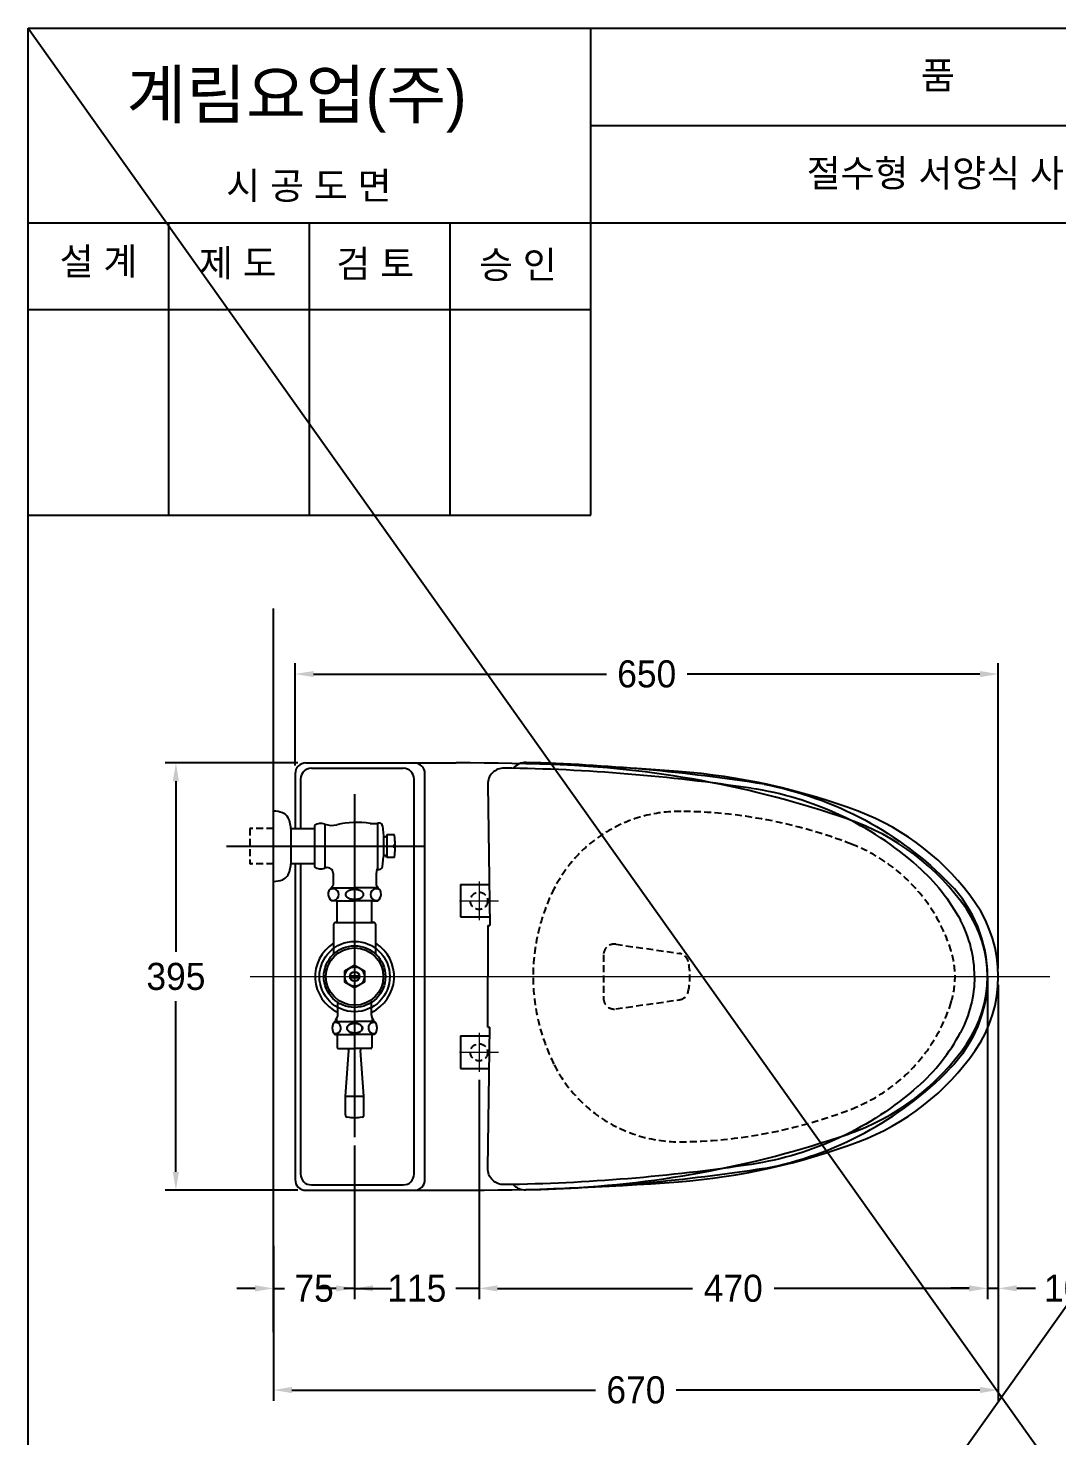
# Model space of a CAD drawing. Header units: millimetres. Extents: x -1900 to 1800, y -67 to 2530.
# Drawn here: x -1900 to -949, y 1229 to 2530 of the extents above; entities that cross this region are included whole.
import ezdxf
from ezdxf.enums import TextEntityAlignment as Align
from ezdxf.lldxf.tags import DXFTag

# ---------------------------------------------------------------- set-up
doc = ezdxf.new("R2010")
doc.units = ezdxf.units.MM
doc.linetypes.add('DASHED2', pattern=[9.525, 6.35, -3.175])
for name, color, linetype in [('TEXT', 7, 'Continuous'), ('내부선 및 부속', 4, 'Continuous'), ('도각라인', 255, 'Continuous'), ('외형선', 3, 'Continuous'), ('점선', 6, 'DASHED2'), ('중심선', 1, 'DASHED'), ('치수선', 7, 'Continuous')]:
    doc.layers.add(name, color=color, linetype=linetype)
doc.styles.add('____', font='')
doc.styles.add('타이틀', font='H2GTRM.TTF', dxfattribs={"height": 25})
doc.styles.get('____').set_extended_font_data('굴림')
tags = doc.linetypes.add('DASHDOT', pattern=[70, 31, -13, 13, -13]).pattern_tags.tags
tags[10:11] = [DXFTag(74, 4), DXFTag(75, 0), DXFTag(340, '0'), DXFTag(46, 0.0), DXFTag(50, 0.0), DXFTag(44, 0.0), DXFTag(45, 0.0)]
tags[8:9] = [DXFTag(74, 4), DXFTag(75, 0), DXFTag(340, '0'), DXFTag(46, 0.0), DXFTag(50, 0.0), DXFTag(44, 0.0), DXFTag(45, 0.0)]
tags[6:7] = [DXFTag(74, 4), DXFTag(75, 0), DXFTag(340, '0'), DXFTag(46, 0.0), DXFTag(50, 0.0), DXFTag(44, 0.0), DXFTag(45, 0.0)]
tags[4:5] = [DXFTag(74, 4), DXFTag(75, 0), DXFTag(340, '0'), DXFTag(46, 0.0), DXFTag(50, 0.0), DXFTag(44, 0.0), DXFTag(45, 0.0)]
tags = doc.linetypes.add('DASHED', pattern=[25.72, 12.86, -12.86]).pattern_tags.tags
tags[6:7] = [DXFTag(74, 4), DXFTag(75, 0), DXFTag(340, '0'), DXFTag(46, 0.0), DXFTag(50, 0.0), DXFTag(44, 0.0), DXFTag(45, 0.0)]
tags[4:5] = [DXFTag(74, 4), DXFTag(75, 0), DXFTag(340, '0'), DXFTag(46, 0.0), DXFTag(50, 0.0), DXFTag(44, 0.0), DXFTag(45, 0.0)]
doc.dimstyles.new('MSADIM', dxfattribs={"dimtxt": 33, "dimasz": 17, "dimexe": 10, "dimexo": 7.5, "dimgap": 10, "dimtad": 0, "dimtih": 1, "dimtoh": 1, "dimdec": 0, "dimzin": 1, "dimdsep": 46, "dimtxsty": '____', "dimcen": 11.25, "dimadec": 0, "dimazin": 0, "dimtfac": 1, "dimtdec": 0, "dimtix": 1, "dimtmove": 0, "dimatfit": 3, "dimfxl": 1, "dimtolj": 1, "dimtzin": 1, "dimarcsym": 0})

# ---------------------------------------------------------------- blocks, each defined once
blk = doc.blocks.new('*D19')
at = {"layer": '치수선', "color": 0, "linetype": 'Continuous', "lineweight": -2, "transparency": 16777216}
for p, q in [((-1013.2, 1646.2), (-1013.2, 1355.3)), ((-1483.2, 1558), (-1483.2, 1355.3)), ((-1466.2, 1365.3), (-1285.8, 1365.3)), ((-1030.2, 1365.3), (-1210.5, 1365.3))]:
    blk.add_line(p, q, dxfattribs=at)
at = {"layer": '치수선', "color": 0, "linetype": 'Continuous', "transparency": 16777216}
for points in [[(-1466.2, 1368.2), (-1466.2, 1362.5), (-1483.2, 1365.3)], [(-1030.2, 1368.2), (-1030.2, 1362.5), (-1013.2, 1365.3)]]:
    blk.add_solid(points, dxfattribs=at)
at = {"layer": '치수선', "color": 0, "linetype": 'Continuous', "transparency": 16777216, "insert": (-1248.2, 1365.3), "char_height": 25, "attachment_point": 5, "style": '____'}
blk.add_mtext('\\A1;470', dxfattribs=at)
blk = doc.blocks.new('*D20')
at = {"layer": '치수선', "color": 0, "linetype": 'Continuous', "lineweight": -2, "transparency": 16777216}
for p, q in [((-1013.2, 1646), (-1013.2, 1355.4)), ((-1003.2, 1646), (-1003.2, 1355.4)), ((-1030.2, 1365.4), (-1047.2, 1365.4)), ((-1013.2, 1365.4), (-1003.2, 1365.4)), ((-986.2, 1365.4), (-968.9, 1365.4))]:
    blk.add_line(p, q, dxfattribs=at)
at = {"layer": '치수선', "color": 0, "linetype": 'Continuous', "transparency": 16777216}
for points in [[(-1030.2, 1368.2), (-1030.2, 1362.6), (-1013.2, 1365.4)], [(-986.2, 1368.2), (-986.2, 1362.6), (-1003.2, 1365.4)]]:
    blk.add_solid(points, dxfattribs=at)
at = {"layer": '치수선', "color": 0, "linetype": 'Continuous', "transparency": 16777216, "insert": (-942.7, 1365.4), "char_height": 25, "attachment_point": 5, "style": '____'}
blk.add_mtext('\\A1;10', dxfattribs=at)
blk = doc.blocks.new('*D21')
at = {"layer": '치수선', "color": 0, "linetype": 'Continuous', "lineweight": -2, "transparency": 16777216}
for p, q in [((-1483.2, 1558), (-1483.2, 1355.3)), ((-1598.2, 1497.5), (-1598.2, 1355.3)), ((-1615.2, 1365.3), (-1632.2, 1365.3)), ((-1598.2, 1365.3), (-1576.6, 1365.3)), ((-1483.2, 1365.3), (-1504.7, 1365.3)), ((-1466.2, 1365.3), (-1449.2, 1365.3))]:
    blk.add_line(p, q, dxfattribs=at)
at = {"layer": '치수선', "color": 0, "linetype": 'Continuous', "transparency": 16777216}
for points in [[(-1615.2, 1368.2), (-1615.2, 1362.5), (-1598.2, 1365.3)], [(-1466.2, 1368.2), (-1466.2, 1362.5), (-1483.2, 1365.3)]]:
    blk.add_solid(points, dxfattribs=at)
at = {"layer": '치수선', "color": 0, "linetype": 'Continuous', "transparency": 16777216, "insert": (-1540.7, 1365.3), "char_height": 25, "attachment_point": 5, "style": '____'}
blk.add_mtext('\\A1;115', dxfattribs=at)
blk = doc.blocks.new('*D22')
at = {"layer": '치수선', "color": 0, "linetype": 'Continuous', "lineweight": -2, "transparency": 16777216}
for p, q in [((-1598.2, 1497.5), (-1598.2, 1355.3)), ((-1673.2, 1404.6), (-1673.2, 1355.3)), ((-1690.2, 1365.3), (-1707.2, 1365.3)), ((-1673.2, 1365.3), (-1663, 1365.3)), ((-1598.2, 1365.3), (-1608.3, 1365.3)), ((-1581.2, 1365.3), (-1564.2, 1365.3))]:
    blk.add_line(p, q, dxfattribs=at)
at = {"layer": '치수선', "color": 0, "linetype": 'Continuous', "transparency": 16777216}
for points in [[(-1690.2, 1368.2), (-1690.2, 1362.5), (-1673.2, 1365.3)], [(-1581.2, 1368.2), (-1581.2, 1362.5), (-1598.2, 1365.3)]]:
    blk.add_solid(points, dxfattribs=at)
at = {"layer": '치수선', "color": 0, "linetype": 'Continuous', "transparency": 16777216, "insert": (-1635.7, 1365.3), "char_height": 25, "attachment_point": 5, "style": '____'}
blk.add_mtext('\\A1;75', dxfattribs=at)
blk = doc.blocks.new('*D23')
at = {"layer": '치수선', "color": 0, "linetype": 'Continuous', "lineweight": -2, "transparency": 16777216}
for p, q in [((-1673.2, 1357.8), (-1673.2, 1261.4)), ((-1003.2, 1357.8), (-1003.2, 1261.4)), ((-1656.2, 1271.4), (-1375.5, 1271.4)), ((-1020.2, 1271.4), (-1300.9, 1271.4))]:
    blk.add_line(p, q, dxfattribs=at)
at = {"layer": '치수선', "color": 0, "linetype": 'Continuous', "transparency": 16777216}
for points in [[(-1656.2, 1274.3), (-1656.2, 1268.6), (-1673.2, 1271.4)], [(-1020.2, 1274.3), (-1020.2, 1268.6), (-1003.2, 1271.4)]]:
    blk.add_solid(points, dxfattribs=at)
at = {"layer": '치수선', "color": 0, "linetype": 'Continuous', "transparency": 16777216, "insert": (-1338.2, 1271.4), "char_height": 25, "attachment_point": 5, "style": '____'}
blk.add_mtext('\\A1;670', dxfattribs=at)
blk = doc.blocks.new('*D24')
at = {"layer": '치수선', "color": 0, "linetype": 'Continuous', "lineweight": -2, "transparency": 16777216}
for p, q in [((-1650.7, 1851), (-1773.4, 1851)), ((-1763.4, 1834), (-1763.4, 1676.3)), ((-1763.4, 1473), (-1763.4, 1630.7)), ((-1650.7, 1456), (-1773.4, 1456))]:
    blk.add_line(p, q, dxfattribs=at)
at = {"layer": '치수선', "color": 0, "linetype": 'Continuous', "transparency": 16777216}
for points in [[(-1766.3, 1834), (-1760.6, 1834), (-1763.4, 1851)], [(-1766.3, 1473), (-1760.6, 1473), (-1763.4, 1456)]]:
    blk.add_solid(points, dxfattribs=at)
at = {"layer": '치수선', "color": 0, "linetype": 'Continuous', "transparency": 16777216, "insert": (-1763.4, 1653.5), "char_height": 25, "attachment_point": 5, "style": '____'}
blk.add_mtext('\\A1;395', dxfattribs=at)
blk = doc.blocks.new('*D25')
at = {"layer": '치수선', "color": 0, "linetype": 'Continuous', "lineweight": -2, "transparency": 16777216}
for p, q in [((-1653.2, 1848.5), (-1653.2, 1943.1)), ((-1003.2, 1661), (-1003.2, 1943.1)), ((-1636.2, 1933.1), (-1365.5, 1933.1)), ((-1020.2, 1933.1), (-1290.9, 1933.1))]:
    blk.add_line(p, q, dxfattribs=at)
at = {"layer": '치수선', "color": 0, "linetype": 'Continuous', "transparency": 16777216}
for points in [[(-1636.2, 1935.9), (-1636.2, 1930.2), (-1653.2, 1933.1)], [(-1020.2, 1935.9), (-1020.2, 1930.2), (-1003.2, 1933.1)]]:
    blk.add_solid(points, dxfattribs=at)
at = {"layer": '치수선', "color": 0, "linetype": 'Continuous', "transparency": 16777216, "insert": (-1328.2, 1933.1), "char_height": 25, "attachment_point": 5, "style": '____'}
blk.add_mtext('\\A1;650', dxfattribs=at)

msp = doc.modelspace()

# ---------------------------------------------------------------- linework, layer by layer
at = {"layer": '내부선 및 부속', "linetype": 'Continuous'}
for p, q in [((-1648.2, 1836), (-1648.2, 1790.2)), ((-1638.2, 1846), (-1553.2, 1846)), ((-1543.2, 1471), (-1543.2, 1836)), ((-1533.2, 1466), (-1533.2, 1841)), ((-1475.2, 1831), (-1473.2, 1700.7)), ((-1577.2, 1795.5), (-1575.4, 1795.5)), ((-1577.2, 1795.5), (-1577.2, 1753)), ((-1657.2, 1790.2), (-1657.2, 1757.7)), ((-1657.2, 1790.2), (-1635.2, 1790.2)), ((-1635.2, 1793), (-1635.2, 1774)), ((-1625.7, 1794.4), (-1625.7, 1753.6)), ((-1583.7, 1795), (-1577.2, 1795)), ((-1572.4, 1792.8), (-1571.5, 1783.7)), ((-1571.5, 1783.7), (-1571.5, 1764.3)), ((-1568.5, 1784.4), (-1569, 1783.2)), ((-1568.5, 1784.4), (-1568.5, 1763.6)), ((-1561.5, 1784.4), (-1568.5, 1784.4)), ((-1635.2, 1774), (-1635.2, 1755)), ((-1560.7, 1774.7), (-1562.7, 1774.7)), ((-1562.7, 1774.7), (-1562.7, 1773.2)), ((-1560.7, 1773.2), (-1562.7, 1773.2)), ((-1635.2, 1757.7), (-1657.2, 1757.7)), ((-1648.2, 1757.7), (-1648.2, 1471)), ((-1572.4, 1755.2), (-1571.5, 1764.3)), ((-1568.5, 1763.6), (-1569, 1764.7)), ((-1561.5, 1763.6), (-1568.5, 1763.6)), ((-1624.6, 1753.9), (-1625.7, 1753.6)), ((-1618.2, 1749.2), (-1618.2, 1738.1)), ((-1578.2, 1748.9), (-1578.2, 1743)), ((-1577.4, 1752.5), (-1575.4, 1752.5)), ((-1619.2, 1735.4), (-1620, 1735.4)), ((-1619.8, 1735.4), (-1618.2, 1738.1)), ((-1619.2, 1735.4), (-1618.3, 1735.4)), ((-1619.2, 1735.4), (-1598.2, 1735.4)), ((-1577.2, 1735.4), (-1598.2, 1735.4)), ((-1578.2, 1743), (-1578.2, 1738.1)), ((-1576.6, 1735.4), (-1578.2, 1738.1)), ((-1577.2, 1735.4), (-1576.4, 1735.4)), ((-1500.2, 1738.7), (-1500.2, 1708.7)), ((-1500.2, 1738.7), (-1473.8, 1738.7)), ((-1615.4, 1723.6), (-1619.7, 1723.6)), ((-1615.4, 1723.6), (-1619.7, 1723.6)), ((-1615.4, 1723.6), (-1614.2, 1723.6)), ((-1615.4, 1723.6), (-1598.2, 1723.6)), ((-1614.2, 1703.5), (-1614.2, 1723.6)), ((-1580.9, 1723.6), (-1598.2, 1723.6)), ((-1582.2, 1703.5), (-1582.2, 1723.6)), ((-1582.2, 1703.5), (-1582.2, 1723.6)), ((-1580.9, 1723.6), (-1576.7, 1723.6)), ((-1500.2, 1708.7), (-1473.3, 1708.7)), ((-1617.7, 1701.5), (-1617.7, 1674.3)), ((-1615.7, 1703.5), (-1614.2, 1703.5)), ((-1614.2, 1703.5), (-1580.7, 1703.5)), ((-1580.7, 1703.5), (-1582.2, 1703.5)), ((-1578.7, 1674.3), (-1578.7, 1701.5)), ((-1475.2, 1700.7), (-1473.2, 1700.7)), ((-1475.2, 1700.7), (-1475.2, 1653.7)), ((-1607.2, 1658.7), (-1598.2, 1663.9)), ((-1607.2, 1648.3), (-1607.2, 1658.7)), ((-1602.5, 1654.3), (-1593.9, 1654.3)), ((-1602.5, 1652.7), (-1593.9, 1652.7)), ((-1598.2, 1663.9), (-1589.2, 1658.7)), ((-1589.2, 1658.7), (-1589.2, 1648.3)), ((-1475.2, 1606.7), (-1475.2, 1653.7)), ((-1598.2, 1643.1), (-1607.2, 1648.3)), ((-1589.2, 1648.3), (-1598.2, 1643.1)), ((-1613.7, 1617.8), (-1613.7, 1629.6)), ((-1582.7, 1617.8), (-1582.7, 1629.6)), ((-1615.7, 1613.5), (-1614.1, 1616.3)), ((-1614.7, 1613.5), (-1615.7, 1613.5)), ((-1615.7, 1612), (-1615.7, 1613.5)), ((-1614.7, 1612), (-1614.7, 1615.2)), ((-1580.7, 1613.5), (-1582.3, 1616.3)), ((-1581.7, 1612), (-1581.7, 1615.2)), ((-1581.7, 1613.5), (-1580.7, 1613.5)), ((-1580.7, 1612), (-1580.7, 1613.5)), ((-1616.6, 1612), (-1598.2, 1612)), ((-1579.7, 1612), (-1598.2, 1612)), ((-1475.2, 1606.7), (-1473.2, 1606.7)), ((-1475.2, 1476.4), (-1473.2, 1606.7)), ((-1616.6, 1600), (-1598.2, 1600)), ((-1614.2, 1599), (-1614.2, 1588)), ((-1579.7, 1600), (-1598.2, 1600)), ((-1582.2, 1599), (-1582.2, 1588)), ((-1500.2, 1598.7), (-1500.2, 1568.7)), ((-1500.2, 1598.7), (-1473.3, 1598.7)), ((-1613.2, 1587), (-1608.9, 1587)), ((-1608.9, 1587), (-1598.2, 1587)), ((-1606.7, 1543), (-1603.7, 1585.2)), ((-1583.2, 1587), (-1598.2, 1587)), ((-1589.7, 1543), (-1592.7, 1585.2)), ((-1500.2, 1568.7), (-1473.8, 1568.7)), ((-1606.7, 1525.6), (-1606.7, 1543)), ((-1606.7, 1543), (-1589.7, 1543)), ((-1589.7, 1525.6), (-1589.7, 1543)), ((-1638.2, 1461), (-1553.2, 1461))]:
    msp.add_line(p, q, dxfattribs=at)
at = {"layer": '내부선 및 부속', "linetype": 'Continuous', "flags": 128}
for points in [[(-1219.6, 1831.2, -0.153281), (-1047.9, 1738.9)], [(-1077.8, 1755.6, -0.089429), (-1038.2, 1705.5)], [(-1013.2, 1653.7, -0.195798), (-1047.9, 1568.5)], [(-1025.2, 1653.7, -0.12324), (-1038.2, 1601.9)], [(-1077.8, 1551.8, -0.144538), (-1231.7, 1479.9)], [(-1460, 1461.2, -0.418484), (-1475.2, 1476.2)], [(-1231.7, 1479.9, -0.033715), (-1460, 1461.2)], [(-1219.6, 1476.2, -0.032318), (-1439.8, 1456.1)], [(-1439.8, 1456.1, -0.225843), (-1451.6, 1461.3)]]:
    msp.add_lwpolyline(points, format="xyb", dxfattribs=at)
at = {"layer": '내부선 및 부속', "linetype": 'Continuous'}
for radius in [32.5, 28.5, 26.5, 9, 4.4]:
    msp.add_circle((-1598.2, 1653.5), radius, dxfattribs=at)
for centre, radius, start, end in [((-1543.2, 1841), 10, 0, 90), ((-1440.2, 1836.3), 15, 88.4964, 139.4017), ((-1484.7, 139.9), 1712, 81.0921, 88.4964), ((-1447.8, 910.1), 940, 71.0235, 88.1262), ((-1638.2, 1836), 10, 90, 180), ((-1553.2, 1836), 10, 0, 90), ((-1460.2, 1831.2), 15, 89.1659, 180), ((-1484.7, 146.4), 1700, 81.4419, 89.1659), ((-1276.4, 1530.8), 300, 48.5441, 81.4419), ((-1674.7, 1776.5), 30, 70.9929, 87.134), ((-1668.5, 1795.6), 10, 37.1965, 68.8073), ((-1677.2, 1790.5), 20, 359.2838, 33.7923), ((-1596.2, 1717), 79, 80.8739, 103.5868), ((-1575.4, 1792.5), 3, 5.8234, 90), ((-1213.7, 1590.9), 220, 34.6571, 71.0235), ((-1629.2, 1785), 10, 69.9279, 127.05), ((-1619.2, 1812.2), 19, 249.9279, 283.5868), ((-1570.2, 1783.8), 1.3, 185.8232, 334.4413), ((-1630.7, 1774), 70, 4.4244, 8.5378), ((-1630.7, 1774), 70, 0.6139, 4.4244), ((-1630.7, 1774), 70, 355.5756, 359.3861), ((-1677.2, 1757.5), 20, 326.2077, 0.7162), ((-1570.2, 1764.2), 1.3, 25.5587, 174.1768), ((-1630.7, 1774), 70, 351.4622, 355.5756), ((-1668.5, 1752.4), 10, 291.1927, 322.8035), ((-1629.2, 1763), 10, 232.95, 290.0721), ((-1623.2, 1749.2), 5, 0, 106.5076), ((-1569.2, 1748.9), 9, 152.734, 180), ((-1575.4, 1755.5), 3, 270, 354.1766), ((-1674.7, 1771.4), 30, 272.866, 289.0071), ((-1615.2, 1729.6), 7.5, 129.9055, 233.1301), ((-1618.2, 1729.3), 5.44, 244.1576, 118.8551), ((-1578.2, 1729.3), 5.44, 61.1449, 295.8424), ((-1581.2, 1729.6), 7.5, 306.8699, 50.0945), ((-1135.2, 1653.7), 122, 0, 44.3131), ((-1135.2, 1653.7), 110, 0, 28.1029), ((-1123.2, 1653.5), 110, 325.3429, 34.6571), ((-1615.7, 1701.5), 2, 90, 180), ((-1580.7, 1701.5), 2, 0, 90), ((-1598.2, 1653.5), 36.5, 122.2928, 244.871), ((-1598.2, 1653.5), 36.5, 295.129, 57.7072), ((-1616.7, 1617.8), 3, 330, 0), ((-1579.7, 1617.8), 3, 180, 210), ((-1609.9, 1606), 9, 138.1897, 221.8103), ((-1616.1, 1606), 5.22, 261.2455, 102.9421), ((-1580.3, 1606), 5.22, 77.0579, 278.7545), ((-1586.4, 1606), 9, 318.1897, 41.8103), ((-1196.9, 1686.7), 180, 311.4559, 331.8971), ((-1615.2, 1599), 1, 0, 90), ((-1613.2, 1588), 1, 180, 270), ((-1583.2, 1588), 1, 270, 0), ((-1581.2, 1599), 1, 90, 180), ((-1213.7, 1716), 220, 288.9765, 325.3429), ((-1607.7, 1585.5), 4, 356.3211, 22.0243), ((-1588.7, 1585.5), 4, 157.9757, 183.6789), ((-1280.8, 1795.8), 325.5, 280.8287, 315.6869), ((-1604.7, 1525.6), 2, 180, 259.1799), ((-1598.2, 1559.7), 36.6, 259.1799, 280.8201), ((-1591.7, 1525.6), 2, 280.8201, 0), ((-1447.8, 2396.9), 940, 271.8738, 288.9765), ((-1638.2, 1471), 10, 180, 270), ((-1553.2, 1471), 10, 270, 0), ((-1543.2, 1466), 10, 270, 0)]:
    msp.add_arc(centre, radius, start, end, dxfattribs=at)
for points in [[(-1598.3, 1733.9), (-1606.7, 1733.9), (-1606.7, 1729.4)], [(-1589.9, 1729.4), (-1589.9, 1733.9), (-1598.3, 1733.9)], [(-1606.7, 1729.4), (-1606.7, 1724.9), (-1598.3, 1724.9)], [(-1598.3, 1724.9), (-1589.9, 1724.9), (-1589.9, 1729.4)], [(-1598.2, 1610.4), (-1605.3, 1610.4), (-1605.3, 1605.8)], [(-1605.3, 1605.8), (-1605.3, 1601.2), (-1598.2, 1601.2)], [(-1605.2, 1605.8), (-1605.2, 1610.4), (-1598.1, 1610.4)], [(-1598.1, 1601.2), (-1605.2, 1601.2), (-1605.2, 1605.8)], [(-1591.1, 1605.8), (-1591.1, 1610.4), (-1598.2, 1610.4)], [(-1598.2, 1601.2), (-1591.1, 1601.2), (-1591.1, 1605.8)], [(-1598.1, 1610.4), (-1591, 1610.4), (-1591, 1605.8)], [(-1591, 1605.8), (-1591, 1601.2), (-1598.1, 1601.2)]]:
    msp.add_rational_spline(points, [1, 0.707106769085, 1], degree=2, dxfattribs=at)
at = {"layer": '도각라인', "color": 7}
for p, q in [((-1900, 0), (-1900, 2530)), ((-1900, 2530), (-100, 2530)), ((-1380, 2080), (-1380, 2530)), ((-1380, 2440), (-100, 2440)), ((-1900, 2350), (-100, 2350)), ((-1770, 2080), (-1770, 2350)), ((-1640, 2080), (-1640, 2350)), ((-1510, 2080), (-1510, 2350)), ((-1900, 2270), (-1380, 2270)), ((-1900, 2080), (-1380, 2080))]:
    msp.add_line(p, q, dxfattribs=at)
at = {"layer": '외형선'}
for p, q in [((-1900, 2530), (-100, 0)), ((-100, 2530), (-1900, 0)), ((-1643.2, 1851), (-1504.2, 1851)), ((-1653.2, 1841), (-1653.2, 1790.2)), ((-1653.2, 1757.7), (-1653.2, 1466)), ((-1643.2, 1456), (-1504.2, 1456))]:
    msp.add_line(p, q, dxfattribs=at)
for centre, radius, start, end in [((-1643.2, 1841), 10, 90, 180), ((-1504.2, -814), 2665, 85.581, 90), ((-1345.5, 1239.9), 605, 69.421, 85.581), ((-1213.7, 1590.9), 230, 34.6571, 69.421), ((-1123.2, 1653.5), 120, 325.3429, 34.6571), ((-1213.7, 1716), 230, 290.579, 325.3429), ((-1345.5, 2067.1), 605, 274.419, 290.579), ((-1643.2, 1466), 10, 180, 270), ((-1504.2, 4121), 2665, 270, 274.419)]:
    msp.add_arc(centre, radius, start, end, dxfattribs=at)
at = {"layer": '점선'}
for p, q in [((-1695.2, 1790.2), (-1695.2, 1757.7)), ((-1673.2, 1790.2), (-1695.2, 1790.2)), ((-1673.2, 1757.7), (-1695.2, 1757.7)), ((-1356.8, 1683.4), (-1298.1, 1674.9)), ((-1368.2, 1673.5), (-1368.2, 1633.5)), ((-1356.8, 1623.6), (-1298.1, 1632.1))]:
    msp.add_line(p, q, dxfattribs=at)
for centre in [(-1483.2, 1723.5), (-1483.2, 1583.5)]:
    msp.add_circle(centre, 8, dxfattribs=at)
for centre, radius, start, end in [((-1297.8, 1676.1), 130, 89.3918, 153.0694), ((-1301.2, 1356.2), 450, 68.874, 89.567), ((-1194.8, 1631.3), 155, 17.1882, 68.874), ((-1253.2, 1653.5), 180, 153.0694, 206.9306), ((-1358.2, 1673.5), 10, 81.7868, 180), ((-1299.5, 1665), 10, 13.3376, 81.7868), ((-1348.2, 1653.5), 60, 346.6624, 13.3376), ((-1123.2, 1653.5), 80, 342.8118, 17.1882), ((-1299.5, 1642), 10, 278.2132, 346.6624), ((-1358.2, 1633.5), 10, 180, 278.2132), ((-1194.8, 1675.7), 155, 291.126, 342.8118), ((-1297.8, 1630.8), 130, 206.9306, 270.6082), ((-1301.2, 1950.8), 450, 270.433, 291.126)]:
    msp.add_arc(centre, radius, start, end, dxfattribs=at)
msp.add_point((-1694, 1757.7), dxfattribs=at)
at = {"layer": '중심선'}
for p, q in [((-1598.2, 1822.2), (-1598.2, 1505)), ((-1598.2, 1706.5), (-1598.2, 1601.5))]:
    msp.add_line(p, q, dxfattribs=at)
at = {"layer": '중심선', "linetype": 'DASHDOT'}
msp.add_line((-1716.8, 1774), (-1532.7, 1774), dxfattribs=at)
at = {"layer": '중심선', "linetype": 'DASHDOT', "lineweight": 18}
for p, q in [((-1483.2, 1741.5), (-1483.2, 1705.5)), ((-1501.2, 1723.5), (-1465.2, 1723.5)), ((-1598.2, 1696), (-1598.2, 1611)), ((-1694.9, 1653.5), (-955.7, 1653.5)), ((-1483.2, 1601.5), (-1483.2, 1565.5)), ((-1501.2, 1583.5), (-1465.2, 1583.5))]:
    msp.add_line(p, q, dxfattribs=at)
at = {"layer": '치수선', "linetype": 'Continuous'}
msp.add_line((-1673.2, 1325), (-1673.2, 1993.6), dxfattribs=at)

# ---------------------------------------------------------------- texts
at = {"layer": 'TEXT', "style": '타이틀'}
for s, p in [('품             명', (-984.3, 2486.4)), ('절수형 서양식 사이펀 변기', (-994.2, 2396)), ('시 공 도 면', (-1640.5, 2384.4)), ('설 계', (-1835, 2314.6)), ('제 도', (-1706.2, 2312.9)), ('검 토', (-1579.2, 2312.3)), ('승 인', (-1447.3, 2311.4))]:
    msp.add_text(s, height=25, dxfattribs=at).set_placement(p, align=Align.MIDDLE_CENTER)
msp.add_text('계림요업(주)', height=44, dxfattribs=at).set_placement((-1809, 2446.7))

# ---------------------------------------------------------------- dimensions: what is measured, and where the dimension line sits
at = {"layer": '치수선', "linetype": 'Continuous'}
for base, p1, p2, picture, middle in [((-1003.2, 1933.1), (-1653.2, 1841), (-1003.2, 1653.5), '*D25', (-1328.2, 1933.1)), ((-1013.2, 1365.3), (-1483.2, 1565.5), (-1013.2, 1653.7), '*D19', (-1248.2, 1365.3)), ((-1598.2, 1365.3), (-1483.2, 1565.5), (-1598.2, 1505), '*D21', (-1540.7, 1365.3)), ((-1598.2, 1365.3), (-1673.2, 1412.1), (-1598.2, 1505), '*D22', (-1635.7, 1365.3)), ((-1673.2, 1271.4), (-1003.2, 1365.3), (-1673.2, 1365.3), '*D23', (-1338.2, 1271.4))]:
    dim = msp.add_linear_dim(base=base, p1=p1, p2=p2, dimstyle='MSADIM', override={"dimtxt": 25}, dxfattribs=at)
    dim.commit()
    dim.dimension.update_dxf_attribs({"geometry": picture, "text_midpoint": middle})
dim = msp.add_linear_dim(base=(-1763.4, 1456), p1=(-1643.2, 1851), p2=(-1643.2, 1456), angle=90, dimstyle='MSADIM', override={"dimtxt": 25}, dxfattribs=at)
dim.commit()
dim.dimension.update_dxf_attribs({"geometry": '*D24', "text_midpoint": (-1763.4, 1653.5)})
dim = msp.add_linear_dim(base=(-1003.2, 1365.4), p1=(-1013.2, 1653.5), p2=(-1003.2, 1653.5), dimstyle='MSADIM', override={"dimtxt": 25}, dxfattribs=at)
dim.commit()
dim.dimension.update_dxf_attribs({"geometry": '*D20', "text_midpoint": (-942.7, 1365.4), "dimtype": 160})

doc.saveas('drawing.dxf')
